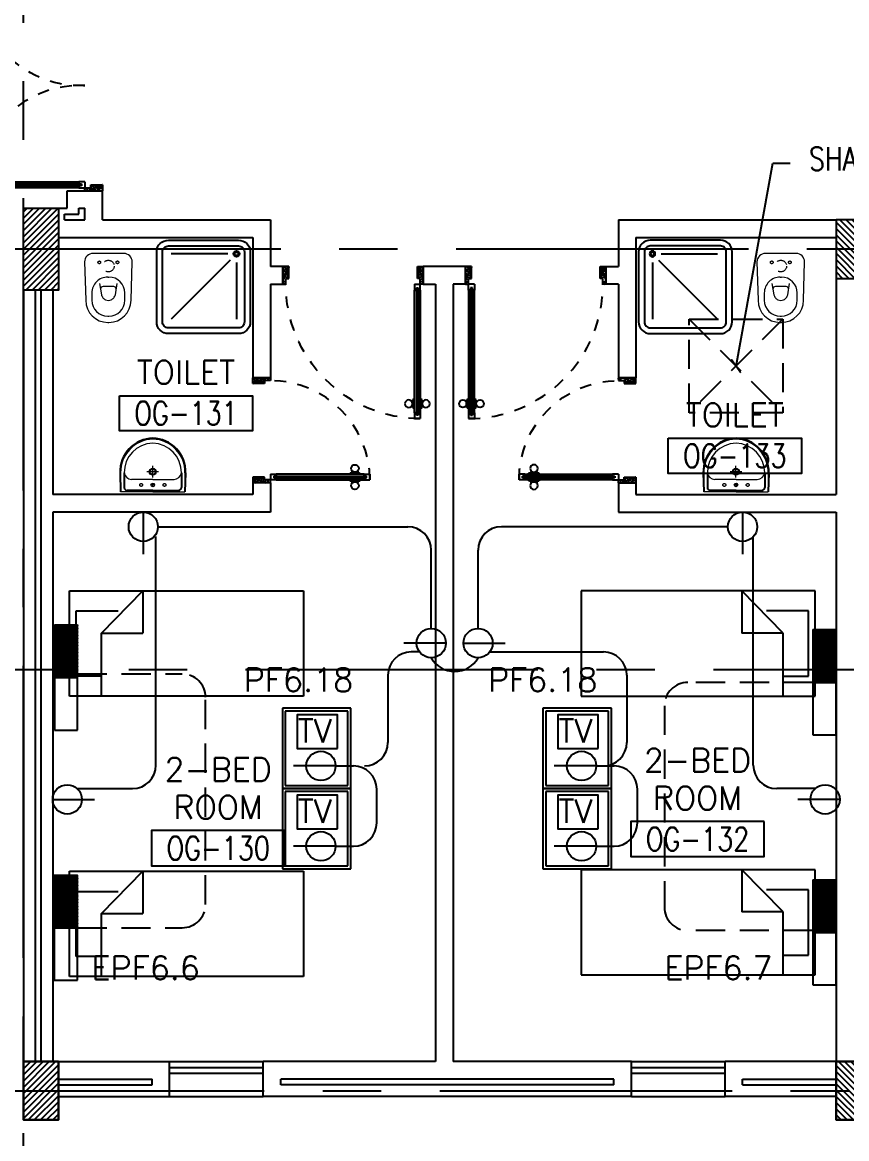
# Model space of a CAD drawing. Extents: x -0.4 to 93.5, y -1.1 to 78.4.
# Drawn here: x 50.62 to 57.67, y 5.34 to 14.89 of the extents above; entities that cross this region are included whole.
import ezdxf
from ezdxf.enums import TextEntityAlignment as Align

# ---------------------------------------------------------------- set-up
doc = ezdxf.new("R2010")
doc.units = 0
doc.header["$MEASUREMENT"] = 0
doc.header["$PDMODE"] = 34
for name, pattern in [('CENTERX2', [4, 2.5, -0.5, 0.5, -0.5]), ('DASHED', [0.75, 0.5, -0.25]), ('HIDDEN', [0.375, 0.25, -0.125]), ('HIDDEN2', [0.1875, 0.125, -0.0625])]:
    doc.linetypes.add(name, pattern=pattern)
doc.layers.get('0').update_dxf_attribs({"color": 11, "linetype": 'CONTINUOUS'})
doc.layers.get('DEFPOINTS').update_dxf_attribs({"color": 11, "linetype": 'CONTINUOUS'})
for name, color, linetype in [('AX-DIM', 11, 'CONTINUOUS'), ('AXES', 11, 'CENTERX2'), ('COL', 11, 'CONTINUOUS'), ('DOOR', 11, 'CONTINUOUS'), ('E-CLINE', 2, 'CONTINUOUS'), ('E-HLINE', 2, 'HIDDEN'), ('E-SOCKETS', 4, 'CONTINUOUS'), ('E-TEXT', 4, 'CONTINUOUS'), ('FIX', 11, 'CONTINUOUS'), ('FUR', 11, 'CONTINUOUS'), ('HAT', 11, 'CONTINUOUS'), ('INSUL', 11, 'CONTINUOUS'), ('RM-BOX', 11, 'CONTINUOUS'), ('RM-NAME', 11, 'CONTINUOUS'), ('RM-NO', 11, 'CONTINUOUS'), ('SHAFT', 11, 'CONTINUOUS'), ('WALL', 11, 'CONTINUOUS'), ('WIN', 11, 'CONTINUOUS')]:
    doc.layers.add(name, color=color, linetype=linetype)
doc.styles.add('ROMANS', font='ROMANS.shx', dxfattribs={"width": 0.6})
doc.dimstyles.new('STANDARD in', dxfattribs={"dimtxt": 0.24, "dimasz": 0.1, "dimexe": 0.07, "dimexo": 0.05, "dimgap": 0.05, "dimtad": 1, "dimdec": 0, "dimlfac": 1000, "dimzin": 0, "dimdsep": 46, "dimtxsty": 'ROMANS', "dimblk": 'ARCHTICK', "dimcen": 0.05, "dimdle": 0.05, "dimclrd": 7, "dimclre": 7, "dimclrt": 2, "dimadec": 0, "dimazin": 0, "dimtfac": 1, "dimtdec": 0, "dimtmove": 2, "dimatfit": 3, "dimldrblk": 'ARCHTICK', "dimfxl": 0, "dimtolj": 1, "dimtzin": 0, "dimarcsym": 0})

# ---------------------------------------------------------------- blocks, each defined once
blk = doc.blocks.new('_ARCHTICK')
at = {"color": 0, "linetype": 'ByBlock', "const_width": 0.15}
blk.add_lwpolyline([(-0.5, -0.5), (0.5, 0.5)], dxfattribs=at)
blk = doc.blocks.new('*D161')
at = {"layer": 'AX-DIM', "color": 7, "lineweight": -2, "ltscale": 0.3}
for p, q in [((92.1324, 5.55), (92.1324, 0.225)), ((91.4824, 5.5), (92.2024, 5.5)), ((49.5374, 0.275), (92.2024, 0.275))]:
    blk.add_line(p, q, dxfattribs=at)
at = {"layer": 'DEFPOINTS', "color": 0, "ltscale": 0.3}
for p in [(91.4324, 5.5), (49.4874, 0.275), (92.1324, 0.275)]:
    blk.add_point(p, dxfattribs=at)
at = {"layer": 'AX-DIM', "color": 7, "lineweight": -2, "ltscale": 0.3, "xscale": 0.1, "yscale": 0.1, "zscale": 0.1}
for p, rotation in [((92.1324, 5.5), 90), ((92.1324, 0.275), 270)]:
    blk.add_blockref('_ARCHTICK', p, dxfattribs=dict(at, rotation=rotation))
at = {"layer": 'AX-DIM', "color": 2, "ltscale": 0.3, "insert": (91.9624, 2.8875), "char_height": 0.24, "attachment_point": 5, "rotation": 90, "style": 'ROMANS'}
blk.add_mtext('\\A1;5225', dxfattribs=at)
blk = doc.blocks.new('*X49')
at = {"color": 0}
for p, q in [((227928.6, 169910.4), (228407.8, 170389.7)), ((227928.6, 169963.5), (228354.8, 170389.7)), ((227928.6, 170016.5), (228301.8, 170389.7)), ((227928.6, 170069.5), (228248.7, 170389.7)), ((227928.6, 170122.6), (228195.7, 170389.7)), ((227928.6, 170175.6), (228142.7, 170389.7)), ((227928.6, 170228.6), (228089.6, 170389.7)), ((227928.6, 170281.7), (228036.6, 170389.7)), ((227928.6, 170334.7), (227983.6, 170389.7)), ((227960.9, 169889.7), (228428.6, 170357.4)), ((228013.9, 169889.7), (228428.6, 170304.4)), ((228066.9, 169889.7), (228428.6, 170251.3)), ((228120, 169889.7), (228428.6, 170198.3)), ((228173, 169889.7), (228428.6, 170145.3)), ((228226, 169889.7), (228428.6, 170092.2)), ((228279.1, 169889.7), (228428.6, 170039.2)), ((228332.1, 169889.7), (228428.6, 169986.2)), ((228385.1, 169889.7), (228428.6, 169933.1))]:
    blk.add_line(p, q, dxfattribs=at)
blk = doc.blocks.new('COL50')
at = {"layer": 'COL'}
blk.add_lwpolyline([(-250, 250), (-250, -250), (250, -250), (250, 250)], close=True, dxfattribs=at)
blk = doc.blocks.new('*X48')
at = {"color": 0}
for p, q in [((227928.6, 177122.9), (228395.4, 177589.7)), ((227928.6, 177176), (228342.3, 177589.7)), ((227928.6, 177229), (228289.3, 177589.7)), ((227928.6, 177282), (228236.3, 177589.7)), ((227928.6, 177335.1), (228183.2, 177589.7)), ((227928.6, 177388.1), (228130.2, 177589.7)), ((227928.6, 177441.1), (228077.2, 177589.7)), ((227928.6, 177494.2), (228024.1, 177589.7)), ((227928.6, 177547.2), (227971.1, 177589.7)), ((227948.4, 177089.7), (228428.6, 177569.9)), ((228001.4, 177089.7), (228428.6, 177516.9)), ((228054.5, 177089.7), (228428.6, 177463.8)), ((228107.5, 177089.7), (228428.6, 177410.8)), ((228160.5, 177089.7), (228428.6, 177357.8)), ((228213.6, 177089.7), (228428.6, 177304.7)), ((228266.6, 177089.7), (228428.6, 177251.7)), ((228319.6, 177089.7), (228428.6, 177198.7)), ((228372.7, 177089.7), (228428.6, 177145.6))]:
    blk.add_line(p, q, dxfattribs=at)
blk = doc.blocks.new('DOOR100')
at = {"layer": 'DOOR', "color": 0, "linetype": 'ByBlock'}
for p, q in [((-25, 1300), (-75, 1300)), ((-75, 1300), (-25, 1300)), ((-75, 1250), (-75, 1300)), ((-58, 1250), (-75, 1250)), ((-42, 1270), (-58, 1270)), ((-58, 1250), (-58, 1270)), ((-42, 1250), (-42, 1270)), ((-25, 1250), (-42, 1250)), ((-25, 1250), (-25, 1300)), ((-82.2, 1205), (-91.2, 1205)), ((-91.2, 1205), (-91.2, 1140.2)), ((-75, 1217.6), (-82.2, 1217.6)), ((-82.2, 1127.6), (-82.2, 1217.6)), ((-82.2, 1205), (-82.2, 1140.2)), ((-25, 1217.6), (-17.8, 1217.6)), ((-17.8, 1127.6), (-17.8, 1217.6)), ((-17.8, 1205), (-8.8, 1205)), ((-17.8, 1205), (-17.8, 1140.2)), ((-8.8, 1205), (-8.8, 1140.2)), ((-82.2, 1140.2), (-91.2, 1140.2)), ((-75, 1127.6), (-82.2, 1127.6)), ((-25, 1127.6), (-17.8, 1127.6)), ((-17.8, 1140.2), (-8.8, 1140.2)), ((-75, 200), (-58, 200)), ((-75, 150), (-75, 200)), ((-58, 200), (-58, 180)), ((-42, 200), (-25, 200)), ((-42, 180), (-42, 200)), ((-25, 200), (-25, 150)), ((-1200, 0), (-1200, 150)), ((-1200, 150), (-1175, 150)), ((-1200, 150), (-1200, 0)), ((-1175, 150), (-1175, 100)), ((-1175, 100), (-1150, 100)), ((-1150, 100), (-1150, 0)), ((-75, 150), (-25, 150)), ((-58, 180), (-42, 180)), ((-50, 100), (-50, 0)), ((-25, 100), (-50, 100)), ((0, 150), (-25, 150)), ((-25, 150), (-25, 100)), ((0, 150), (0, 0)), ((-1150, 0), (-1200, 0)), ((-50, 0), (0, 0))]:
    blk.add_line(p, q, dxfattribs=at)
at = {"layer": 'DOOR', "linetype": 'ByBlock'}
for p, q in [((-75, 1250), (-75, 200)), ((-58, 200), (-58, 1250)), ((-42, 200), (-42, 1250)), ((-25, 200), (-25, 1250)), ((0, 0), (0, 150))]:
    blk.add_line(p, q, dxfattribs=at)
at = {"layer": 'DOOR', "color": 9, "linetype": 'ByBlock'}
for p, q in [((-1150, 0), (-1200, 113.7)), ((-1150, 0), (-1163.4, 100)), ((-50, 0), (0, 113.7)), ((-50, 0), (-36.6, 100)), ((-1150, 0), (-1200, 40.1)), ((-50, 0), (0, 40.1))]:
    blk.add_line(p, q, dxfattribs=at)
at = {"layer": 'DOOR', "color": 0, "linetype": 'ByBlock'}
for centre in [(-123.5, 1172.6), (23.5, 1172.6)]:
    blk.add_circle(centre, 32.4, dxfattribs=at)
at = {"layer": 'DOOR', "linetype": 'HIDDEN', "ltscale": 0.5}
blk.add_arc((-25, 150), 1150, 89.99998, 180.00006, dxfattribs=at)
at = {"layer": 'DOOR', "color": 9, "linetype": 'ByBlock'}
for centre, radius, start, end in [((-1150, 0), 154.4, 103.71423, 108.89471), ((-1150, 0), 134.4, 100.71998, 111.84015), ((-50, 0), 134.4, 68.15985, 79.28002), ((-50, 0), 114.4, 64.08384, 77.37743), ((-50, 0), 154.4, 71.10529, 76.28577), ((-1150, 0), 94.4, 90, 121.98181), ((-1150, 0), 74.4, 90, 132.22357), ((-1150, 0), 54.4, 90, 156.79262), ((-1150, 0), 34.4, 90, 180), ((-1150, 0), 14.4, 90, 180), ((-50, 0), 94.4, 58.01819, 90), ((-50, 0), 74.4, 47.77643, 90), ((-50, 0), 54.4, 23.20738, 90), ((-50, 0), 34.4, 0, 90), ((-50, 0), 14.4, 0, 90)]:
    blk.add_arc(centre, radius, start, end, dxfattribs=at)
blk = doc.blocks.new('DOOR90')
at = {"layer": 'DOOR', "color": 0, "linetype": 'ByBlock'}
for p, q in [((-150, 0), (-150, -25)), ((-150, 0), (0, 0)), ((0, -50), (0, 0)), ((-1000, -25), (-1000, -75)), ((-1000, -75), (-1000, -25)), ((-950, -25), (-1000, -25)), ((-950, -75), (-1000, -75)), ((-970, -42), (-970, -58)), ((-950, -42), (-970, -42)), ((-950, -58), (-970, -58)), ((-950, -25), (-950, -42)), ((-950, -58), (-950, -75)), ((-917.6, -25), (-917.6, -17.8)), ((-827.6, -17.8), (-917.6, -17.8)), ((-917.6, -75), (-917.6, -82.2)), ((-827.6, -82.2), (-917.6, -82.2)), ((-905, -17.8), (-905, -8.8)), ((-905, -8.8), (-840.2, -8.8)), ((-905, -17.8), (-840.2, -17.8)), ((-905, -82.2), (-905, -91.2)), ((-905, -82.2), (-840.2, -82.2)), ((-905, -91.2), (-840.2, -91.2)), ((-840.2, -17.8), (-840.2, -8.8)), ((-840.2, -82.2), (-840.2, -91.2)), ((-827.6, -25), (-827.6, -17.8)), ((-827.6, -75), (-827.6, -82.2)), ((-200, -42), (-200, -25)), ((-200, -25), (-150, -25)), ((-180, -42), (-200, -42)), ((-200, -75), (-200, -58)), ((-200, -58), (-180, -58)), ((-150, -75), (-200, -75)), ((-180, -58), (-180, -42)), ((-150, -75), (-150, -25)), ((-150, -25), (-100, -25)), ((-100, -25), (-100, -50)), ((-100, -50), (0, -50)), ((-100, -850), (0, -850)), ((-100, -875), (-100, -850)), ((0, -850), (0, -900)), ((-150, -900), (-150, -875)), ((-150, -875), (-100, -875)), ((0, -900), (-150, -900)), ((-150, -900), (0, -900))]:
    blk.add_line(p, q, dxfattribs=at)
at = {"layer": 'DOOR', "color": 9, "linetype": 'ByBlock'}
for p, q in [((0, -50), (-113.7, 0)), ((0, -50), (-40.1, 0)), ((0, -50), (-100, -36.6)), ((0, -850), (-113.7, -900)), ((0, -850), (-100, -863.4)), ((0, -850), (-40.1, -900))]:
    blk.add_line(p, q, dxfattribs=at)
at = {"layer": 'DOOR', "linetype": 'ByBlock'}
for p, q in [((-200, -25), (-950, -25)), ((-200, -42), (-950, -42)), ((-200, -58), (-950, -58)), ((-950, -75), (-200, -75))]:
    blk.add_line(p, q, dxfattribs=at)
at = {"layer": 'DOOR', "color": 0, "linetype": 'ByBlock'}
for centre in [(-872.6, 23.5), (-872.6, -123.5)]:
    blk.add_circle(centre, 32.4, dxfattribs=at)
at = {"layer": 'DOOR', "color": 9, "linetype": 'ByBlock'}
for centre, radius, start, end in [((0, -50), 154.4, 161.10529, 166.28577), ((0, -50), 134.4, 158.15985, 169.28002), ((0, -50), 94.4, 148.01819, 180), ((0, -50), 74.4, 137.77643, 180), ((0, -50), 114.4, 154.08384, 167.37743), ((0, -50), 54.4, 113.20738, 180), ((0, -50), 34.4, 90, 180), ((0, -50), 14.4, 90, 180), ((0, -850), 94.4, 180, 211.98181), ((0, -850), 74.4, 180, 222.22357), ((0, -850), 54.4, 180, 246.79262), ((0, -850), 34.4, 180, 270), ((0, -850), 14.4, 180, 270), ((0, -850), 154.4, 193.71423, 198.89471), ((0, -850), 134.4, 190.71998, 201.84015)]:
    blk.add_arc(centre, radius, start, end, dxfattribs=at)
at = {"layer": 'DOOR', "linetype": 'HIDDEN', "ltscale": 0.5}
blk.add_arc((-150, -25), 850, 180, 270, dxfattribs=at)
blk = doc.blocks.new('RM1')
at = {"layer": 'RM-BOX'}
blk.add_lwpolyline([(569.9, -200), (-569.9, -200), (-569.9, -500), (569.9, -500)], close=True, dxfattribs=at)
at = {"layer": 'RM-NAME', "style": 'ROMANS'}
for tag, p in [('ROOMNAME1', (0, 323.8)), ('ROOMNAME2', (0, 0))]:
    blk.add_attdef(tag, text='', height=200, dxfattribs=at).set_placement(p, align=Align.MIDDLE)
at = {"layer": 'RM-NO', "style": 'ROMANS', "width": 0.8}
blk.add_attdef('ROOMNO', text='', height=200, dxfattribs=at).set_placement((0, -350), align=Align.MIDDLE)
blk = doc.blocks.new('C11')
at = {"layer": 'HAT'}
h = blk.add_hatch(dxfattribs=at)
h.set_pattern_fill('ANSI31', color=256, scale=300, style=0)
h.set_pattern_definition([(45, (-248556.182, -75061.005), (-26.5165043, 26.5165043), [])])
h.paths.add_polyline_path([(300, 700), (0, 700), (0, 350), (300, 350)])
h.paths.add_polyline_path([(300, 350), (0, 350), (0, 0), (300, 0)])
at = {"layer": 'COL'}
blk.add_lwpolyline([(300, 700), (300, 0), (0, 0), (0, 700)], close=True, dxfattribs=at)
blk = doc.blocks.new('C-300')
at = {"layer": 'HAT', "linetype": 'ByBlock', "ltscale": 0.3}
h = blk.add_hatch(dxfattribs=at)
h.set_pattern_fill('ANSI31', color=8, scale=300, style=0)
h.set_pattern_definition([(45, (-258496.182, -82361.005), (-26.5165043, 26.5165043), [])])
h.paths.add_polyline_path([(300, 500), (0, 500), (0, 250), (300, 250)])
h.paths.add_polyline_path([(300, 250), (0, 250), (0, 0), (300, 0)])
at = {"layer": 'COL'}
blk.add_lwpolyline([(0, 500), (300, 500), (300, 0), (0, 0)], close=True, dxfattribs=at)
blk = doc.blocks.new('A$C272A55A0')
at = {"layer": 'DOOR', "color": 0, "linetype": 'ByBlock'}
for p, q in [((0, 900.4), (0, 1050.4)), ((50, 1050.4), (0, 1050.4)), ((50, 950.4), (50, 1050.4)), ((1750, 950.4), (1750, 1050.4)), ((1750, 1050.4), (1800, 1050.4)), ((1800, 1050.4), (1800, 900.4)), ((0, 900.4), (25, 900.4)), ((25, 950.4), (50, 950.4)), ((25, 900.4), (25, 950.4)), ((75, 900.4), (25, 900.4)), ((25, 850.4), (25, 900.4)), ((58, 870.4), (42, 870.4)), ((42, 870.4), (42, 850.4)), ((58, 850.4), (58, 870.4)), ((75, 900.4), (75, 850.4)), ((1725, 900.4), (1775, 900.4)), ((1725, 900.4), (1725, 850.4)), ((1742, 870.4), (1758, 870.4)), ((1742, 850.4), (1742, 870.4)), ((1775, 950.4), (1750, 950.4)), ((1758, 870.4), (1758, 850.4)), ((1775, 900.4), (1775, 950.4)), ((1800, 900.4), (1775, 900.4)), ((1775, 850.4), (1775, 900.4)), ((42, 850.4), (25, 850.4)), ((75, 850.4), (58, 850.4)), ((1725, 850.4), (1742, 850.4)), ((1758, 850.4), (1775, 850.4)), ((1717.8, 160.1), (1708.8, 160.1)), ((1708.8, 95.3), (1708.8, 160.1)), ((1725, 172.7), (1717.8, 172.7)), ((1717.8, 172.7), (1717.8, 82.7)), ((1717.8, 95.3), (1717.8, 160.1)), ((1775, 172.7), (1782.2, 172.7)), ((1782.2, 172.7), (1782.2, 82.7)), ((1782.2, 160.1), (1791.2, 160.1)), ((1782.2, 95.3), (1782.2, 160.1)), ((1791.2, 95.3), (1791.2, 160.1)), ((25, 50.4), (42, 50.4)), ((25, 50.4), (25, 0.4)), ((25, 0.4), (75, 0.4)), ((75, 0.4), (25, 0.4)), ((42, 50.4), (42, 30.4)), ((42, 30.4), (58, 30.4)), ((58, 50.4), (75, 50.4)), ((58, 50.4), (58, 30.4)), ((75, 50.4), (75, 0.4)), ((1717.8, 95.3), (1708.8, 95.3)), ((1725, 82.7), (1717.8, 82.7)), ((1742, 50.4), (1725, 50.4)), ((1725, 50.4), (1725, 0.4)), ((1775, 0.4), (1725, 0.4)), ((1725, 0.4), (1775, 0.4)), ((1742, 50.4), (1742, 30.4)), ((1758, 30.4), (1742, 30.4)), ((1775, 50.4), (1758, 50.4)), ((1758, 50.4), (1758, 30.4)), ((1775, 82.7), (1782.2, 82.7)), ((1775, 50.4), (1775, 0.4)), ((1782.2, 95.3), (1791.2, 95.3))]:
    blk.add_line(p, q, dxfattribs=at)
at = {"layer": 'DOOR', "color": 9, "linetype": 'ByBlock'}
for p, q in [((50, 1050.4), (0, 1010.2)), ((50, 1050.4), (0, 936.6)), ((50, 1050.4), (36.6, 950.4)), ((1750, 1050.4), (1800, 1010.2)), ((1750, 1050.4), (1800, 936.6)), ((1750, 1050.4), (1763.4, 950.4))]:
    blk.add_line(p, q, dxfattribs=at)
at = {"layer": 'DOOR', "linetype": 'ByBlock'}
for p, q in [((25, 850.4), (25, 50.4)), ((42, 850.4), (42, 50.4)), ((58, 850.4), (58, 50.4)), ((75, 50.4), (75, 850.4)), ((1725, 50.4), (1725, 850.4)), ((1742, 850.4), (1742, 50.4)), ((1758, 850.4), (1758, 50.4)), ((1775, 850.4), (1775, 50.4))]:
    blk.add_line(p, q, dxfattribs=at)
at = {"layer": 'DOOR', "color": 0, "linetype": 'ByBlock'}
for centre in [(1676.5, 127.7), (1823.5, 127.7)]:
    blk.add_circle(centre, 32.4, dxfattribs=at)
at = {"layer": 'DOOR', "color": 9, "linetype": 'ByBlock'}
for centre, radius, start, end in [((50, 1050.4), 54.4, 203.20738, 270), ((50, 1050.4), 74.4, 227.77643, 270), ((50, 1050.4), 94.4, 238.01819, 270), ((50, 1050.4), 34.4, 180, 270), ((50, 1050.4), 14.4, 180, 270), ((1750, 1050.4), 14.4, 270, 0), ((1750, 1050.4), 34.4, 270, 0), ((1750, 1050.4), 54.4, 270, 336.79262), ((1750, 1050.4), 74.4, 270, 312.22357), ((1750, 1050.4), 94.4, 270, 301.98181), ((50, 1050.4), 114.4, 244.08384, 257.37743), ((50, 1050.4), 134.4, 248.15985, 259.28002), ((50, 1050.4), 154.4, 251.10529, 256.28577), ((1750, 1050.4), 114.4, 282.62257, 295.91616), ((1750, 1050.4), 134.4, 280.71998, 291.84015), ((1750, 1050.4), 154.4, 283.71423, 288.89471)]:
    blk.add_arc(centre, radius, start, end, dxfattribs=at)
at = {"layer": 'DOOR', "linetype": 'HIDDEN', "ltscale": 0.5}
for centre, start, end in [((50, 851.4), 268.31738, 3.29648), ((1750, 851.4), 176.70352, 271.68262)]:
    blk.add_arc(centre, 851.4, start, end, dxfattribs=at)
at = {"layer": 'WALL', "linetype": 'ByBlock'}
blk.add_line((1800, 900.4), (1800, 1050.4), dxfattribs=at)
blk = doc.blocks.new('LAV1')
at = {"layer": 'FIX', "linetype": 'ByBlock', "ltscale": 0.3}
for p, q in [((-280, 210), (-275, 50)), ((-245, 210), (-245, 85)), ((245, 210), (245, 85)), ((280, 210), (275, 50)), ((0, 60), (-220.2, 60)), ((0, 60), (220.2, 60))]:
    blk.add_line(p, q, dxfattribs=at)
at = {"layer": 'FIX', "linetype": 'Continuous', "lineweight": 20}
for p, q in [((-275, 210), (-275, 50)), ((275, 210), (275, 50)), ((0, 155), (-181.4, 155)), ((0, 155), (181.4, 155)), ((0, 50), (-275, 50)), ((0, 50), (-252.5, 50)), ((0, 50), (252.5, 50)), ((0, 50), (275, 50))]:
    blk.add_line(p, q, dxfattribs=at)
at = {"layer": 'FIX', "linetype": 'DASHED', "lineweight": 20, "ltscale": 0.05}
for p, q in [((49.5, 220), (-50.5, 220)), ((-0.5, 170), (-0.5, 270)), ((-0.5, 170), (-0.5, 270))]:
    blk.add_line(p, q, dxfattribs=at)
at = {"layer": 'FIX', "lineweight": 20}
for p, q in [((15.6, 107.5), (-15.5, 107.5)), ((0, 92), (0, 123))]:
    blk.add_line(p, q, dxfattribs=at)
for centre, radius in [((-0.5, 220), 29.5), ((-0.5, 220), 22.5), ((0, 107.5), 15.5)]:
    blk.add_circle(centre, radius, dxfattribs=at)
at = {"layer": 'FIX', "linetype": 'HIDDEN', "lineweight": 20, "ltscale": 0.05}
for centre in [(-100, 107.5), (100, 107.5)]:
    blk.add_circle(centre, 12.4, dxfattribs=at)
at = {"layer": 'FIX', "linetype": 'ByBlock', "ltscale": 0.3}
for centre, radius, start, end in [((6.9, 220), 287, 91.37765, 182.00641), ((-6.9, 220), 287, 357.99359, 88.62235), ((-220.1, 84.9), 24.9, 179.70214, 269.94861), ((220.1, 84.9), 24.9, 270.05139, 0.29786)]:
    blk.add_arc(centre, radius, start, end, dxfattribs=at)
at = {"layer": 'FIX', "linetype": 'Continuous', "lineweight": 20}
for centre, radius, start, end in [((8.4, 216.7), 283.4, 91.6988, 181.35097), ((-8.4, 216.7), 283.4, 358.64903, 88.3012), ((7.6, 212.5), 252.7, 91.73281, 180.48842), ((-7.6, 212.5), 252.7, 359.51158, 88.26719), ((-179.2, 221.8), 66.9, 190.20056, 268.07863), ((179.2, 221.8), 66.9, 271.92137, 349.79944)]:
    blk.add_arc(centre, radius, start, end, dxfattribs=at)
blk = doc.blocks.new('SHR1')
at = {"layer": 'FIX'}
for p, q in [((-195.7, 195.7), (-700, 700)), ((-142.7, 217.7), (-142.7, 700)), ((-217.7, 142.7), (-700, 142.7))]:
    blk.add_line(p, q, dxfattribs=at)
for points in [[(-825, 125), (-825, 725, -0.414214), (-725, 825), (-125, 825, -0.414214), (-25, 725), (-25, 125, -0.414214), (-125, 25), (-725, 25, -0.414214)], [(-775, 125), (-775, 725, -0.414214), (-725, 775), (-125, 775, -0.414214), (-75, 725), (-75, 125, -0.414214), (-125, 75), (-725, 75, -0.414214)]]:
    blk.add_lwpolyline(points, format="xyb", close=True, dxfattribs=at)
for radius in [25, 15]:
    blk.add_circle((-142.7, 142.7), radius, dxfattribs=at)
blk = doc.blocks.new('WC1')
at = {"layer": 'FIX', "lineweight": 20}
for p, q in [((-210, 203.8), (-538, 193.8)), ((-475, 140.8), (-538, 140.8)), ((-727, 4.8), (-727, -4.8)), ((-674, 4.8), (-674, -4.8)), ((-533.7, 24.2), (-539.5, 0)), ((-539.5, 0), (-533.7, -24.2)), ((-394.8, 75.7), (-490.4, 60.1)), ((-339, 4.8), (-339, -4.8)), ((-490.4, -60.1), (-394.8, -75.7)), ((-538, -140.8), (-475, -140.8)), ((-538, -193.8), (-210, -203.8))]:
    blk.add_line(p, q, dxfattribs=at)
at = {"layer": 'FIX', "linetype": 'Continuous', "lineweight": 20}
blk.add_line((-420.1, -47.3), (-420.4, 44.6), dxfattribs=at)
at = {"layer": 'FIX', "lineweight": 20}
blk.add_lwpolyline([(-213.2, -203.8), (-210, -203.8, 0.414214), (-137, -130.8), (-137, 0), (-137, 130.8, 0.414214), (-210, 203.8)], format="xyb", dxfattribs=at)
at = {"layer": 'FIX', "linetype": 'HIDDEN2', "lineweight": 20, "ltscale": 0.3}
blk.add_circle((-245, 0), 49.8, dxfattribs=at)
at = {"layer": 'FIX', "linetype": 'HIDDEN', "lineweight": 20, "ltscale": 0.05}
for centre in [(-213.2, 77.5), (-213.2, -77.5)]:
    blk.add_circle(centre, 11.6, dxfattribs=at)
at = {"layer": 'FIX', "lineweight": 20}
for centre, radius, start, end in [((-538, 4.8), 189, 90, 180), ((-538, 4.8), 136, 90, 180), ((-475, 4.8), 136, 360, 90), ((-473, -6.9), 68.2, 128.92417, 152.84682), ((-464.4, -17.6), 82, 108.49595, 128.92417), ((-538, -4.8), 189, 180, 270), ((-538, -4.8), 136, 180, 270), ((-473, 6.9), 68.2, 207.15318, 231.07583), ((-464.4, 17.6), 82, 231.07583, 251.50405), ((-475, -4.8), 136, 270, 0)]:
    blk.add_arc(centre, radius, start, end, dxfattribs=at)
at = {"layer": 'FIX', "linetype": 'Continuous', "lineweight": 20}
for centre, start, end in [((-442.7, 45.5), 357.66621, 91.61215), ((-442.4, -45.6), 268.38785, 2.33379)]:
    blk.add_arc(centre, 22.3, start, end, dxfattribs=at)
blk = doc.blocks.new('BHU')
at = {"color": 8}
for p, q in [((0, -310.7), (145.4, 1.1)), ((0, -340.2), (159.2, 1.1)), ((0, -369.8), (173, 1.1)), ((0, -399.4), (186.8, 1.1)), ((0, -281.1), (131.6, 1.1)), ((0, -251.5), (117.8, 1.1)), ((0, -14.9), (7.5, 1.1)), ((0, -44.5), (21.3, 1.1)), ((0, -74), (35.1, 1.1)), ((0, -103.6), (48.8, 1.1)), ((0, -133.2), (62.6, 1.1)), ((0, -162.8), (76.4, 1.1)), ((0, -192.3), (90.2, 1.1)), ((0, -221.9), (104, 1.1)), ((0, -429), (199.4, -1.4)), ((4, -450), (199.4, -31)), ((17.8, -450), (199.4, -60.6)), ((31.6, -450), (199.4, -90.2)), ((45.4, -450), (199.4, -119.8)), ((59.2, -450), (199.4, -149.3)), ((72.9, -450), (199.4, -178.9)), ((86.7, -450), (199.4, -208.5)), ((100.5, -450), (199.4, -238.1)), ((114.3, -450), (199.4, -267.6)), ((128.1, -450), (199.4, -297.2)), ((141.9, -450), (199.4, -326.8)), ((155.7, -450), (199.4, -356.4)), ((169.5, -450), (199.4, -386)), ((183.3, -450), (199.4, -415.5)), ((197.1, -450), (199.4, -445.1))]:
    blk.add_line(p, q, dxfattribs=at)
at = {"layer": 'E-SOCKETS'}
for p, q in [((0, 450), (199.4, 450)), ((0, -450), (0, 450)), ((199.4, 450), (199.4, -450))]:
    blk.add_line(p, q, dxfattribs=at)
at = {"layer": 'E-SOCKETS', "color": 4}
for p, q in [((0, 1.1), (199.4, 1.1)), ((0, -450), (199.4, -450))]:
    blk.add_line(p, q, dxfattribs=at)

msp = doc.modelspace()

# ---------------------------------------------------------------- linework, layer by layer
at = {"layer": 'AXES'}
for p, q in [((50.6324, -1.1143), (50.6324, 77.3484)), ((92.8324, 12.95), (40.7424, 12.95)), ((83.0324, 9.35), (40.7424, 9.35)), ((22.1924, 5.75), (92.8324, 5.75))]:
    msp.add_line(p, q, dxfattribs=at)
at = {"layer": 'COL'}
msp.add_lwpolyline([(58.0824, 6), (58.0824, 5.5), (57.5824, 5.5), (57.5824, 6)], close=True, dxfattribs=at)
at = {"layer": 'E-CLINE', "color": 4, "linetype": 'ByBlock'}
for p, q in [((51.7824, 10.575), (53.9199, 10.575)), ((56.6574, 10.575), (54.7199, 10.575)), ((51.7656, 8.5348), (51.7656, 10.4901)), ((56.8741, 8.5348), (56.8741, 10.4901)), ((54.1199, 9.7048), (54.1199, 10.375)), ((54.5199, 9.7048), (54.5199, 10.375)), ((54.0203, 9.5042), (53.9492, 9.5042)), ((54.6194, 9.5042), (55.5926, 9.5042)), ((53.7492, 9.3042), (53.7492, 8.7288)), ((55.7926, 9.3042), (55.7926, 8.7288)), ((53.3016, 8.5288), (53.4542, 8.5288)), ((55.5304, 8.5288), (55.683, 8.5288)), ((51.0913, 8.3348), (51.5656, 8.3348)), ((53.6542, 8.0414), (53.6542, 8.3288)), ((55.883, 8.0414), (55.883, 8.3288)), ((57.4039, 8.3348), (57.0741, 8.3348)), ((53.3016, 7.8414), (53.4542, 7.8414)), ((55.5304, 7.8414), (55.683, 7.8414))]:
    msp.add_line(p, q, dxfattribs=at)
for centre, radius, start, end in [((53.9199, 10.375), 0.2, 0, 90), ((54.7199, 10.375), 0.2, 90, 180), ((53.9492, 9.3042), 0.2, 90, 180), ((54.3199, 9.5648), 0.2283, 208.81151, 331.18849), ((55.5926, 9.3042), 0.2, 0, 90), ((53.5492, 8.7288), 0.2, 270, 0), ((55.5926, 8.7288), 0.2, 270, 0), ((51.5656, 8.5348), 0.2, 270, 0), ((53.4542, 8.3288), 0.2, 0, 90), ((55.683, 8.3288), 0.2, 0, 90), ((57.0741, 8.5348), 0.2, 180, 270), ((53.4542, 8.0414), 0.2, 270, 0), ((55.683, 8.0414), 0.2, 270, 0)]:
    msp.add_arc(centre, radius, start, end, dxfattribs=at)
at = {"layer": 'E-HLINE', "color": 4}
for p, q in [((51.096, 9.3164), (51.9901, 9.3164)), ((57.3837, 9.2438), (56.3146, 9.2438)), ((52.1901, 7.3443), (52.1901, 9.1164)), ((56.1146, 9.0438), (56.1146, 7.3198)), ((51.0953, 7.1443), (51.9901, 7.1443)), ((57.383, 7.1198), (56.3146, 7.1198))]:
    msp.add_line(p, q, dxfattribs=at)
for centre, start, end in [((51.9901, 9.1164), 0, 90), ((56.3146, 9.0438), 90, 180), ((51.9901, 7.3443), 270, 0), ((56.3146, 7.3198), 180, 270)]:
    msp.add_arc(centre, 0.2, start, end, dxfattribs=at)
at = {"layer": 'E-SOCKETS'}
for p, q in [((51.6574, 10.7), (51.6574, 10.3417)), ((56.7824, 10.7), (56.7824, 10.3417)), ((54.2449, 9.5798), (53.8865, 9.5798)), ((54.3949, 9.5798), (54.7532, 9.5798)), ((53.4323, 9.0225), (52.8464, 9.0225)), ((52.8464, 9.0225), (52.8464, 8.3352)), ((53.4323, 8.3352), (53.4323, 9.0225)), ((55.6611, 9.0225), (55.0752, 9.0225)), ((55.0752, 9.0225), (55.0752, 8.3352)), ((55.6611, 8.3352), (55.6611, 9.0225)), ((53.3016, 8.5288), (52.9432, 8.5288)), ((55.5304, 8.5288), (55.172, 8.5288)), ((52.8464, 8.3352), (53.4323, 8.3352)), ((53.4323, 8.3352), (52.8464, 8.3352)), ((52.8464, 8.3352), (52.8464, 7.6478)), ((53.4323, 7.6478), (53.4323, 8.3352)), ((55.0752, 8.3352), (55.6611, 8.3352)), ((55.6611, 8.3352), (55.0752, 8.3352)), ((55.0752, 8.3352), (55.0752, 7.6478)), ((55.6611, 7.6478), (55.6611, 8.3352)), ((50.8824, 8.2422), (51.2407, 8.2422)), ((57.6129, 8.2422), (57.2546, 8.2422)), ((53.3016, 7.8414), (52.9432, 7.8414)), ((55.5304, 7.8414), (55.172, 7.8414)), ((52.8464, 7.6478), (53.4323, 7.6478)), ((55.0752, 7.6478), (55.6611, 7.6478))]:
    msp.add_line(p, q, dxfattribs=at)
at = {"layer": 'E-SOCKETS', "color": 8}
for p, q in [((53.4073, 8.9975), (52.8714, 8.9975)), ((52.8714, 8.9975), (52.8714, 8.3602)), ((53.4073, 8.3602), (53.4073, 8.9975)), ((55.6361, 8.9975), (55.1002, 8.9975)), ((55.1002, 8.9975), (55.1002, 8.3602)), ((55.6361, 8.3602), (55.6361, 8.9975)), ((52.8714, 8.3602), (53.4073, 8.3602)), ((53.4073, 8.3102), (52.8714, 8.3102)), ((52.8714, 8.3102), (52.8714, 7.6728)), ((53.4073, 7.6728), (53.4073, 8.3102)), ((55.1002, 8.3602), (55.6361, 8.3602)), ((55.6361, 8.3102), (55.1002, 8.3102)), ((55.1002, 8.3102), (55.1002, 7.6728)), ((55.6361, 7.6728), (55.6361, 8.3102)), ((52.8714, 7.6728), (53.4073, 7.6728)), ((55.1002, 7.6728), (55.6361, 7.6728))]:
    msp.add_line(p, q, dxfattribs=at)
at = {"layer": 'E-SOCKETS'}
for points in [[(53.3182, 8.6792), (53.3182, 8.9653), (52.9732, 8.9653), (52.9732, 8.6792)], [(55.5471, 8.6792), (55.5471, 8.9653), (55.202, 8.9653), (55.202, 8.6792)], [(53.3182, 7.9919), (53.3182, 8.2779), (52.9732, 8.2779), (52.9732, 7.9919)], [(55.5471, 7.9919), (55.5471, 8.2779), (55.202, 8.2779), (55.202, 7.9919)]]:
    msp.add_lwpolyline(points, close=True, dxfattribs=at)
for centre in [(51.6574, 10.575), (56.7824, 10.575), (54.1199, 9.5798), (54.5199, 9.5798), (53.1766, 8.5288), (55.4054, 8.5288), (51.0074, 8.2422), (57.4879, 8.2422), (53.1766, 7.8414), (55.4054, 7.8414)]:
    msp.add_circle(centre, 0.125, dxfattribs=at)
at = {"layer": 'FUR'}
for p, q in [((51.0274, 10.0269), (53.0274, 10.0269)), ((51.0274, 9.1269), (51.0274, 10.0269)), ((51.299, 9.6657), (51.6524, 10.0269)), ((51.6524, 10.0269), (51.6524, 9.6657)), ((53.0274, 10.0269), (53.0274, 9.1269)), ((57.4019, 10.0269), (55.4019, 10.0269)), ((55.4019, 10.0269), (55.4019, 9.1269)), ((56.7768, 10.0269), (56.7768, 9.6657)), ((57.1302, 9.6657), (56.7768, 10.0269)), ((57.4019, 9.1269), (57.4019, 10.0269)), ((51.0828, 9.8547), (51.4425, 9.8547)), ((51.0828, 9.2968), (51.0828, 9.8547)), ((57.3464, 9.8547), (56.9867, 9.8547)), ((57.3464, 9.2968), (57.3464, 9.8547)), ((51.299, 9.6657), (51.6524, 9.6657)), ((51.299, 9.1269), (51.299, 9.6657)), ((57.1302, 9.6657), (56.7768, 9.6657)), ((57.1302, 9.1269), (57.1302, 9.6657)), ((51.299, 9.2968), (51.0828, 9.2968)), ((57.1302, 9.2968), (57.3464, 9.2968)), ((53.0274, 9.1269), (51.0274, 9.1269)), ((55.4019, 9.1269), (57.4019, 9.1269)), ((57.4019, 7.6407), (55.4019, 7.6407)), ((55.4019, 7.6407), (55.4019, 6.7407)), ((56.7768, 7.6407), (56.7768, 7.2796)), ((57.1302, 7.2796), (56.7768, 7.6407)), ((57.4019, 6.7407), (57.4019, 7.6407)), ((51.0274, 7.628), (53.0274, 7.628)), ((51.0274, 6.728), (51.0274, 7.628)), ((51.299, 7.2669), (51.6524, 7.628)), ((51.6524, 7.628), (51.6524, 7.2669)), ((53.0274, 7.628), (53.0274, 6.728)), ((51.0828, 7.4559), (51.4425, 7.4559)), ((51.0828, 6.8979), (51.0828, 7.4559)), ((57.3464, 7.4686), (56.9867, 7.4686)), ((57.3464, 6.9106), (57.3464, 7.4686)), ((51.299, 7.2669), (51.6524, 7.2669)), ((51.299, 6.728), (51.299, 7.2669)), ((57.1302, 7.2796), (56.7768, 7.2796)), ((57.1302, 6.7407), (57.1302, 7.2796)), ((51.299, 6.8979), (51.0828, 6.8979)), ((57.1302, 6.9106), (57.3464, 6.9106)), ((53.0274, 6.728), (51.0274, 6.728)), ((55.4019, 6.7407), (57.4019, 6.7407))]:
    msp.add_line(p, q, dxfattribs=at)
at = {"layer": 'INSUL'}
for p, q in [((51.1074, 13.25), (51.1074, 13.3)), ((51.1074, 13.3), (51.1574, 13.3)), ((51.1574, 13.2), (51.1574, 13.3)), ((50.9824, 13.25), (51.1074, 13.25)), ((50.9824, 13.2), (50.9824, 13.25)), ((50.9824, 13.2), (51.1574, 13.2)), ((50.7324, 12.6), (50.7324, 6)), ((50.7824, 12.6), (50.7824, 6)), ((50.9324, 5.85), (51.7324, 5.85)), ((51.7324, 5.8), (51.7324, 5.85)), ((55.6824, 5.85), (52.8324, 5.85)), ((52.8324, 5.8), (52.8324, 5.85)), ((55.6824, 5.8), (55.6824, 5.85)), ((56.7824, 5.85), (57.5824, 5.85)), ((56.7824, 5.8), (56.7824, 5.85)), ((50.9324, 5.8), (51.7324, 5.8)), ((55.6824, 5.8), (52.8324, 5.8)), ((56.7824, 5.8), (57.5824, 5.8))]:
    msp.add_line(p, q, dxfattribs=at)
at = {"layer": 'SHAFT', "linetype": 'HIDDEN'}
for p, q in [((56.3264, 12.35), (57.1264, 11.55)), ((57.1264, 12.35), (56.3264, 11.55))]:
    msp.add_line(p, q, dxfattribs=at)
msp.add_lwpolyline([(56.3264, 12.35), (57.1264, 12.35), (57.1264, 11.55), (56.3264, 11.55)], close=True, dxfattribs=at)
at = {"layer": 'WALL'}
for p, q in [((51.0074, 13.3), (51.0074, 13.45)), ((51.0074, 13.45), (51.3074, 13.45)), ((51.3074, 13.2), (51.3074, 13.45)), ((50.6324, 13.3), (51.0074, 13.3)), ((50.6324, 13.2), (50.6324, 13.3)), ((50.6324, 13.2), (50.6324, 13.3)), ((51.3074, 13.2), (51.8324, 13.2)), ((52.7449, 13.2), (52.7449, 12.8)), ((55.7204, 13.2), (55.7204, 12.8)), ((50.9324, 13.05), (51.8324, 13.05)), ((50.9324, 13.05), (52.5949, 13.05)), ((52.5949, 13.05), (52.5949, 11.85)), ((55.8704, 13.05), (55.8704, 11.85)), ((52.8511, 12.8), (52.7449, 12.8)), ((55.6136, 12.8), (55.7204, 12.8)), ((52.7449, 12.65), (52.7449, 11.85)), ((54.1574, 12.65), (54.1574, 6)), ((54.3074, 12.65), (54.3074, 6)), ((55.7204, 12.65), (55.7204, 11.85)), ((57.5824, 12.7), (57.5824, 10.85)), ((50.6324, 12.6), (50.6324, 6)), ((50.8824, 12.6), (50.8824, 10.85)), ((52.7449, 11.85), (52.5949, 11.85)), ((55.7204, 11.85), (55.8704, 11.85)), ((52.5944, 10.95), (52.5944, 10.85)), ((52.7449, 10.95), (52.5949, 10.95)), ((52.7444, 10.95), (52.7444, 10.7)), ((55.7204, 10.95), (55.8704, 10.95)), ((55.7204, 10.95), (55.7204, 10.7)), ((55.8704, 10.95), (55.8704, 10.85)), ((52.5944, 10.85), (50.8824, 10.85)), ((55.8704, 10.85), (57.5824, 10.85)), ((50.8824, 10.7), (50.8824, 6)), ((52.7444, 10.7), (50.8824, 10.7)), ((55.7204, 10.7), (57.5824, 10.7)), ((57.5824, 10.7), (57.5824, 6)), ((50.9324, 6), (51.8824, 6)), ((51.8824, 5.7), (51.8824, 6)), ((52.6824, 5.7), (52.6824, 6)), ((54.1574, 6), (52.6824, 6)), ((55.8324, 6), (54.3074, 6)), ((55.8324, 5.7), (55.8324, 6)), ((56.6324, 5.7), (56.6324, 6)), ((57.5824, 6), (56.6324, 6)), ((50.9324, 5.7), (51.8824, 5.7)), ((55.8324, 5.7), (52.6824, 5.7)), ((57.5824, 5.7), (56.6324, 5.7))]:
    msp.add_line(p, q, dxfattribs=at)
at = {"layer": 'WALL', "linetype": 'ByBlock'}
for p, q in [((51.3074, 13.2), (52.7449, 13.2)), ((55.7204, 13.2), (57.5824, 13.2)), ((55.8704, 13.05), (57.5824, 13.05)), ((52.8511, 12.65), (52.8511, 12.8)), ((54.0511, 12.65), (54.0511, 12.8)), ((54.4136, 12.8), (54.0511, 12.8)), ((54.4136, 12.65), (54.4136, 12.8)), ((55.6136, 12.65), (55.6136, 12.8)), ((52.7449, 12.65), (52.8511, 12.65)), ((54.0511, 12.65), (54.1574, 12.65)), ((54.4136, 12.65), (54.3074, 12.65)), ((55.7204, 12.65), (55.6136, 12.65))]:
    msp.add_line(p, q, dxfattribs=at)
at = {"layer": 'WALL', "linetype": 'ByBlock', "ltscale": 0.3}
for points in [[(50.9324, 12.6), (50.6324, 12.6), (50.6324, 13.3), (50.9324, 13.3)], [(57.5824, 12.7), (58.0824, 12.7), (58.0824, 13.2), (57.5824, 13.2)], [(50.6324, 5.5), (50.9324, 5.5), (50.9324, 6), (50.6324, 6)], [(57.5824, 5.5), (58.0824, 5.5), (58.0824, 6), (57.5824, 6)]]:
    msp.add_lwpolyline(points, close=True, dxfattribs=at)
at = {"layer": 'WIN'}
for p, q in [((51.8824, 6), (52.6824, 6)), ((51.8824, 5.95), (52.6824, 5.95)), ((55.8324, 6), (56.6324, 6)), ((55.8324, 5.95), (56.6324, 5.95)), ((51.8824, 5.9), (52.6824, 5.9)), ((55.8324, 5.9), (56.6324, 5.9)), ((51.8824, 5.7), (52.6824, 5.7)), ((55.8324, 5.7), (56.6324, 5.7))]:
    msp.add_line(p, q, dxfattribs=at)

# ---------------------------------------------------------------- block references
at = {"layer": 'COL', "linetype": 'ByBlock', "xscale": 0.001, "yscale": 0.001, "zscale": 0.001}
msp.add_blockref('C11', (50.6324, 12.6), dxfattribs=at)
at = {"layer": 'COL', "xscale": 0.001, "yscale": 0.001, "zscale": 0.001, "rotation": 180}
msp.add_blockref('COL50', (57.8324, 12.95), dxfattribs=at)
at = {"layer": 'COL', "color": 6, "linetype": 'ByBlock', "ltscale": 0.3, "xscale": 0.001, "yscale": 0.001, "zscale": 0.001}
msp.add_blockref('C-300', (50.6324, 5.5), dxfattribs=at)
at = {"layer": 'DOOR', "color": 0, "linetype": 'ByBlock', "yscale": 0.001, "zscale": 0.001}
for name, p, xscale, rotation in [('A$C272A55A0', (50.257, 13.45), -0.001, 270), ('DOOR100', (54.0511, 12.8), -0.001, 180), ('DOOR100', (54.4136, 12.8), 0.001, 180), ('DOOR90', (52.5949, 10.95), 0.001, 180), ('DOOR90', (55.8704, 10.95), -0.001, 180)]:
    msp.add_blockref(name, p, dxfattribs=dict(at, xscale=xscale, rotation=rotation))
at = {"layer": 'E-CLINE', "color": 4, "xscale": -0.0009999999892897904, "yscale": 0.0009999999892897904, "zscale": 0.001, "rotation": 180}
for p in [(50.8966, 9.2854), (57.3837, 9.2449), (50.896, 7.1454), (57.383, 7.1049)]:
    msp.add_blockref('BHU', p, dxfattribs=at)
at = {"layer": 'FIX', "yscale": 0.001, "zscale": 0.001}
for name, p, xscale, rotation in [('SHR1', (52.5969, 13.052), 0.001, 90), ('SHR1', (55.8684, 13.052), -0.001, 270), ('WC1', (51.3586, 13.05), 0.001, 90), ('WC1', (57.1093, 13.05), 0.001, 90)]:
    msp.add_blockref(name, p, dxfattribs=dict(at, xscale=xscale, rotation=rotation))
at = {"layer": 'FIX', "linetype": 'ByBlock', "ltscale": 0.3, "xscale": 0.001, "yscale": 0.001, "zscale": 0.001}
for p in [(51.7386, 10.825), (56.7264, 10.825)]:
    msp.add_blockref('LAV1', p, dxfattribs=at)
at = {"layer": 'HAT', "xscale": -0.001, "yscale": 0.001, "zscale": 0.001, "rotation": 180}
for name in ['*X49', '*X48']:
    msp.add_blockref(name, (-170.3462, 183.0897), dxfattribs=at)
at = {"layer": 'RM-NAME'}
ref = msp.add_blockref('RM1', (52.0227, 11.8961), dxfattribs=dict(at, xscale=-0.001, yscale=0.001, zscale=0.001))
ref.add_attrib('ROOMNO', 'OG-131', dxfattribs={"layer": 'RM-NO', "height": 0.2, "style": 'ROMANS', "width": 0.8}).set_placement((52.0227, 11.5461), align=Align.MIDDLE)
ref.add_attrib('ROOMNAME2', 'TOILET', dxfattribs={"height": 0.2, "style": 'ROMANS'}).set_placement((52.0227, 11.8961), align=Align.MIDDLE)
ref = msp.add_blockref('RM1', (56.716, 11.5315), dxfattribs=dict(at, xscale=-0.001, yscale=0.001, zscale=0.001))
ref.add_attrib('ROOMNO', 'OG-133', dxfattribs={"layer": 'RM-NO', "height": 0.2, "style": 'ROMANS', "width": 0.8}).set_placement((56.716, 11.1815), align=Align.MIDDLE)
ref.add_attrib('ROOMNAME2', 'TOILET', dxfattribs={"height": 0.2, "style": 'ROMANS'}).set_placement((56.716, 11.5315), align=Align.MIDDLE)
at = {"layer": 'RM-NAME', "xscale": 0.001, "yscale": 0.001, "zscale": 0.001}
for p, values in [((52.2979, 8.175), {'ROOMNO': 'OG-130', 'ROOMNAME2': 'ROOM', 'ROOMNAME1': '2-BED'}), ((56.3975, 8.253), {'ROOMNO': 'OG-132', 'ROOMNAME2': 'ROOM', 'ROOMNAME1': '2-BED'})]:
    msp.add_blockref('RM1', p, dxfattribs=at).add_auto_attribs(values)

# ---------------------------------------------------------------- texts
at = {"layer": 'E-SOCKETS', "style": 'ROMANS'}
for p in [(52.9794, 8.7292), (55.2082, 8.7292), (52.9794, 8.0418), (55.2082, 8.0418)]:
    msp.add_text('TV', height=0.2, dxfattribs=at).set_placement(p)
at = {"layer": 'E-TEXT', "color": 4, "style": 'ROMANS'}
for s, p in [(' PF6.18', (52.3803, 9.1657)), (' PF6.18', (54.4691, 9.1657)), (' EPF6.6', (51.0779, 6.7016)), (' EPF6.7', (55.9764, 6.7016))]:
    msp.add_text(s, height=0.2, dxfattribs=at).set_placement(p)
at = {"layer": 'SHAFT', "color": 4, "style": 'ROMANS', "width": 0.8}
msp.add_text('SHAFT ABOVE', height=0.2, dxfattribs=at).set_placement((58.0631, 13.7233), align=Align.MIDDLE)

# ---------------------------------------------------------------- dimensions: what is measured, and where the dimension line sits
at = {"layer": 'AX-DIM'}
dim = msp.add_linear_dim(base=(92.1324, 0.275), p1=(91.4324, 5.5), p2=(49.4874, 0.275), angle=270, dimstyle='STANDARD in', dxfattribs=at)
dim.commit()
dim.dimension.update_dxf_attribs({"geometry": '*D161', "text_midpoint": (91.9624, 2.8875)})

# ---------------------------------------------------------------- leaders
at = {"layer": 'SHAFT', "color": 6, "linetype": 'ByBlock', "ltscale": 0.3}
msp.add_leader([(56.7264, 11.95), (57.0411, 13.6845), (57.1888, 13.6845)], dimstyle='STANDARD in', dxfattribs=at)

doc.saveas('drawing.dxf')
